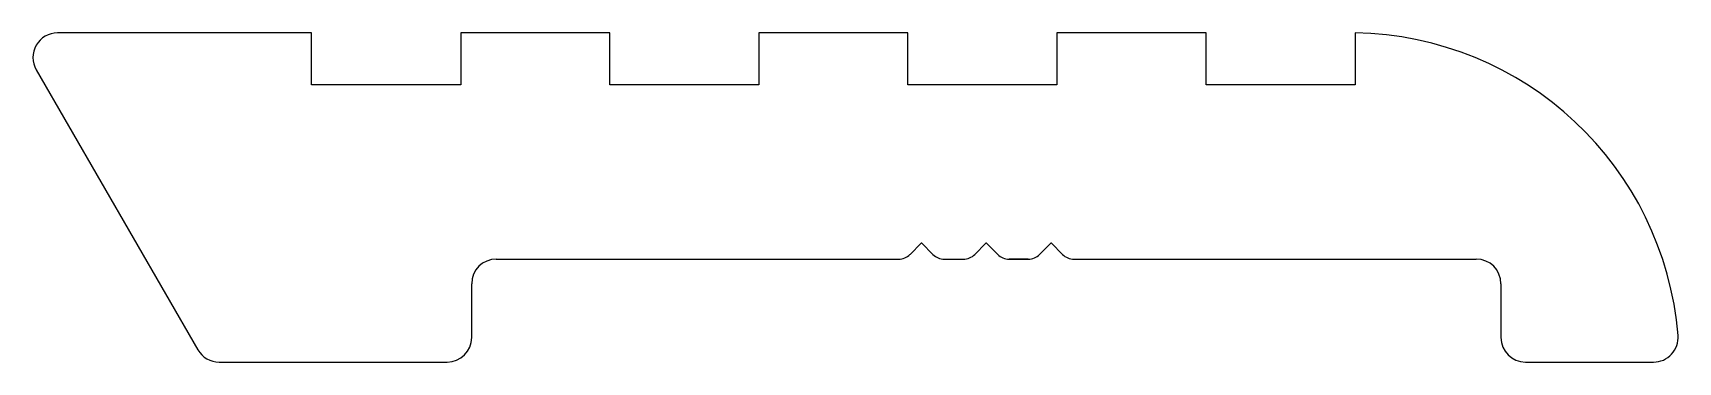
# Model space of a CAD drawing. Extents: x -12.9 to 12.5, y 2.6 to 7.7.
import ezdxf

# ---------------------------------------------------------------- set-up
doc = ezdxf.new("R2010")
doc.units = 0
doc.layers.get('0').update_dxf_attribs({"linetype": 'CONTINUOUS'})

msp = doc.modelspace()

# ---------------------------------------------------------------- linework, layer by layer
at = {"color": 7}
for p, q in [((-8.556, 7.659), (-12.476, 7.659)), ((-8.556, 6.859), (-8.556, 7.659)), ((-3.956, 7.659), (-6.256, 7.659)), ((-6.256, 7.659), (-6.256, 6.859)), ((-3.956, 6.859), (-3.956, 7.659)), ((0.644, 7.659), (-1.656, 7.659)), ((-1.656, 7.659), (-1.656, 6.859)), ((0.644, 6.859), (0.644, 7.659)), ((5.244, 7.659), (2.944, 7.659)), ((2.944, 7.659), (2.944, 6.859)), ((5.244, 6.859), (5.244, 7.659)), ((7.544, 7.659), (7.544, 6.859)), ((-12.805, 7.089), (-10.311, 2.769)), ((-6.256, 6.859), (-8.556, 6.859)), ((-1.656, 6.859), (-3.956, 6.859)), ((2.944, 6.859), (0.644, 6.859)), ((7.544, 6.859), (5.244, 6.859)), ((0.677, 4.242), (0.848, 4.414)), ((0.859, 4.414), (1.03, 4.242)), ((1.677, 4.242), (1.848, 4.414)), ((1.859, 4.414), (2.03, 4.242)), ((2.677, 4.242), (2.848, 4.414)), ((2.859, 4.414), (3.03, 4.242)), ((-5.706, 4.169), (0.5, 4.169)), ((1.207, 4.169), (1.5, 4.169)), ((2.207, 4.169), (2.5, 4.169)), ((2.5, 4.169), (2.207, 4.169)), ((2.207, 4.169), (2.5, 4.169)), ((2.5, 4.169), (2.207, 4.169)), ((2.207, 4.169), (2.5, 4.169)), ((3.207, 4.169), (3.207, 4.169)), ((3.207, 4.169), (9.414, 4.169)), ((-6.086, 2.959), (-6.086, 3.789)), ((9.794, 3.789), (9.794, 2.959)), ((-9.982, 2.579), (-6.466, 2.579)), ((10.174, 2.579), (12.148, 2.579))]:
    msp.add_line(p, q, dxfattribs=at)
for centre, radius, start, end in [((-12.476, 7.279), 0.38, 90, 210), ((7.463, 2.579), 5.081, 4.6419, 89.0855), ((0.854, 4.408), 0.008, 45, 135), ((1.854, 4.408), 0.008, 45, 135), ((2.854, 4.408), 0.008, 45, 135), ((-5.706, 3.789), 0.38, 90, 180), ((0.5, 4.419), 0.25, 270, 315), ((1.207, 4.419), 0.25, 225, 270), ((1.5, 4.419), 0.25, 270, 315), ((2.207, 4.419), 0.25, 225, 270), ((2.5, 4.419), 0.25, 270, 315), ((3.207, 4.419), 0.25, 225, 270), ((9.414, 3.789), 0.38, 0, 90), ((-6.466, 2.959), 0.38, 270, 360), ((10.174, 2.959), 0.38, 180, 270), ((12.148, 2.959), 0.38, 270, 4.6419), ((-9.982, 2.959), 0.38, 210, 270)]:
    msp.add_arc(centre, radius, start, end, dxfattribs=at)

doc.saveas('drawing.dxf')
